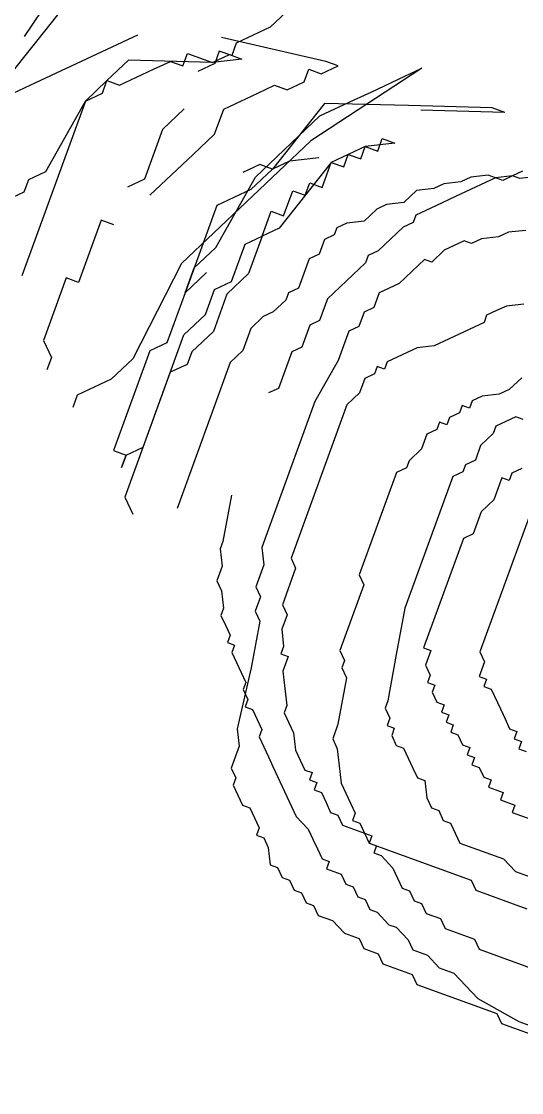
# Model space of a CAD drawing. Header units: inches. Extents: x -50945 to 250244, y -404780 to 18493.
# Drawn here: x 46604.4 to 46661.5, y -343879.4 to -343757.1 of the extents above; entities that cross this region are included whole.
import ezdxf

# ---------------------------------------------------------------- set-up
doc = ezdxf.new("R2010")
doc.units = ezdxf.units.IN
doc.header["$MEASUREMENT"] = 0
doc.linetypes.add('iGo户型优化31', pattern=[0.35, 0.25, -0.1])
doc.layers.add('iGo户型优化', color=7, linetype='Continuous')

# ---------------------------------------------------------------- blocks, each defined once
blk = doc.blocks.new('抖音iGo户型优化-0853')
at = {"layer": 'iGo户型优化', "color": 251, "ltscale": 100}
for p, q in [((-1112.95, -204257.69), (-1126.1, -204277.17)), ((-1117.82, -204271.09), (-1129.02, -204285.21)), ((-1068.64, -204270.82), (-1073.27, -204275.2)), ((-1073.27, -204275.2), (-1080.57, -204278.61)), ((-1101.76, -204276.93), (-1123.67, -204287.16)), ((-1061.36, -204282.53), (-1083.75, -204277.42)), ((-1080.57, -204278.61), (-1081.55, -204281.29)), ((-1092.03, -204283.51), (-1091.05, -204280.83)), ((-1091.05, -204280.83), (-1085.7, -204282.78)), ((-1085.7, -204282.78), (-1082.05, -204281.07)), ((-1084.23, -204280.32), (-1085.2, -204283)), ((-1081.55, -204281.29), (-1084.23, -204280.32)), ((-1082.05, -204281.07), (-1079.37, -204282.05)), ((-1103.71, -204282.29), (-1108.34, -204286.67)), ((-1085.7, -204282.78), (-1103.71, -204282.29)), ((-1098.36, -204284.24), (-1094.71, -204282.53)), ((-1094.71, -204282.53), (-1092.03, -204283.51)), ((-1085.2, -204283), (-1088.85, -204284.7)), ((-1079.37, -204282.05), (-1085.7, -204282.78)), ((-1062.34, -204285.21), (-1058.69, -204283.51)), ((-1058.69, -204283.51), (-1061.36, -204282.53)), ((-1105.66, -204287.65), (-1098.36, -204284.24)), ((-1065.99, -204286.92), (-1065.01, -204284.24)), ((-1065.01, -204284.24), (-1062.34, -204285.21)), ((-1040.68, -204284), (-1064.54, -204299.58)), ((-1051.63, -204289.11), (-1044.33, -204285.7)), ((-1044.33, -204285.7), (-1040.68, -204284)), ((-1123.67, -204287.16), (-1130.97, -204290.57)), ((-1108.34, -204286.67), (-1112.96, -204291.06)), ((-1109.31, -204289.35), (-1108.34, -204286.67)), ((-1108.34, -204286.67), (-1105.66, -204287.65)), ((-1075.97, -204289.35), (-1072.32, -204287.65)), ((-1072.32, -204287.65), (-1069.64, -204288.62)), ((-1069.64, -204288.62), (-1065.99, -204286.92)), ((-1112.96, -204291.06), (-1109.31, -204289.35)), ((-1079.62, -204291.06), (-1075.97, -204289.35)), ((-1055.28, -204290.81), (-1051.63, -204289.11)), ((-1112.96, -204291.06), (-1126.61, -204328.56)), ((-1121.49, -204306.15), (-1112.96, -204291.06)), ((-1091.78, -204292.74), (-1096.4, -204297.12)), ((-1085.22, -204298.12), (-1083.27, -204292.76)), ((-1083.27, -204292.76), (-1079.62, -204291.06)), ((-1061.61, -204291.54), (-1072.81, -204305.67)), ((-1062.59, -204294.22), (-1055.28, -204290.81)), ((-1043.6, -204292.03), (-1061.61, -204291.54)), ((-1025.59, -204292.52), (-1043.6, -204292.03)), ((-1022.91, -204293.49), (-1040.92, -204293.01)), ((-1022.91, -204293.49), (-1025.59, -204292.52)), ((-1067.21, -204298.61), (-1062.59, -204294.22)), ((-1096.4, -204297.12), (-1100.3, -204307.84)), ((-1064.54, -204299.58), (-1092.3, -204325.88)), ((-1089.85, -204302.5), (-1085.22, -204298.12)), ((-1071.84, -204302.99), (-1067.21, -204298.61)), ((-1050.18, -204301.77), (-1049.2, -204299.09)), ((-1049.2, -204299.09), (-1046.53, -204300.07)), ((-1052.85, -204300.8), (-1060.16, -204304.21)), ((-1053.83, -204303.48), (-1052.85, -204300.8)), ((-1046.53, -204300.07), (-1052.85, -204300.8)), ((-1052.85, -204300.8), (-1050.18, -204301.77)), ((-1094.48, -204306.89), (-1089.85, -204302.5)), ((-1076.47, -204307.37), (-1071.84, -204302.99)), ((-1069.16, -204303.96), (-1072.81, -204305.67)), ((-1060.16, -204304.21), (-1071.36, -204318.33)), ((-1062.83, -204303.23), (-1069.16, -204303.96)), ((-1062.11, -204309.57), (-1060.16, -204304.21)), ((-1060.16, -204304.21), (-1057.48, -204305.18)), ((-1057.48, -204305.18), (-1056.51, -204302.5)), ((-1056.51, -204302.5), (-1053.83, -204303.48)), ((-1125.14, -204307.86), (-1121.49, -204306.15)), ((-1075.49, -204304.69), (-1079.14, -204306.4)), ((-1072.81, -204305.67), (-1077.44, -204310.05)), ((-1072.81, -204305.67), (-1075.49, -204304.69)), ((-1019.08, -204306.12), (-1021.22, -204307.12)), ((-1126.12, -204310.54), (-1125.14, -204307.86)), ((-1100.3, -204307.84), (-1103.96, -204309.54)), ((-1099.1, -204311.27), (-1094.48, -204306.89)), ((-1084.99, -204322.47), (-1076.47, -204307.37)), ((-1065.76, -204311.27), (-1064.78, -204308.59)), ((-1064.78, -204308.59), (-1062.11, -204309.57)), ((-1036.02, -204308.83), (-1038.16, -204309.82)), ((-1032.32, -204308.4), (-1036.02, -204308.83)), ((-1030.19, -204307.4), (-1032.32, -204308.4)), ((-1026.49, -204306.98), (-1030.19, -204307.4)), ((-1027.06, -204308.54), (-1029.19, -204309.54)), ((-1024.92, -204307.54), (-1027.06, -204308.54)), ((-1023.35, -204308.11), (-1026.49, -204306.98)), ((-1021.22, -204307.12), (-1024.92, -204307.54)), ((-1021.22, -204307.12), (-1023.35, -204308.11)), ((-1019.65, -204307.69), (-1021.22, -204307.12)), ((-1015.95, -204307.26), (-1019.65, -204307.69)), ((-1129.77, -204312.24), (-1126.12, -204310.54)), ((-1077.44, -204310.05), (-1081.09, -204311.76)), ((-1070.39, -204315.65), (-1068.44, -204310.3)), ((-1068.44, -204310.3), (-1065.76, -204311.27)), ((-1041.86, -204310.25), (-1044.57, -204312.81)), ((-1038.16, -204309.82), (-1041.86, -204310.25)), ((-1031.33, -204310.54), (-1033.46, -204311.53)), ((-1029.19, -204309.54), (-1031.33, -204310.54)), ((-1084.74, -204313.46), (-1091.57, -204332.21)), ((-1081.09, -204311.76), (-1084.74, -204313.46)), ((-1048.27, -204313.24), (-1050.4, -204314.24)), ((-1044.57, -204312.81), (-1048.27, -204313.24)), ((-1037.74, -204313.53), (-1039.87, -204314.52)), ((-1033.46, -204311.53), (-1037.74, -204313.53)), ((-1075.01, -204320.04), (-1073.06, -204314.68)), ((-1073.06, -204314.68), (-1070.39, -204315.65)), ((-1050.4, -204314.24), (-1053.11, -204316.8)), ((-1042.01, -204315.52), (-1042.58, -204317.09)), ((-1039.87, -204314.52), (-1042.01, -204315.52)), ((-1109.56, -204316.6), (-1114.43, -204330)), ((-1106.88, -204317.58), (-1109.56, -204316.6)), ((-1058.95, -204318.23), (-1059.52, -204319.79)), ((-1056.81, -204317.23), (-1058.95, -204318.23)), ((-1053.11, -204316.8), (-1056.81, -204317.23)), ((-1044.71, -204318.08), (-1050.12, -204323.21)), ((-1042.58, -204317.09), (-1044.71, -204318.08)), ((-1078.66, -204321.74), (-1075.01, -204320.04)), ((-1075.01, -204320.04), (-1077.94, -204328.07)), ((-1071.36, -204318.33), (-1075.01, -204320.04)), ((-1059.52, -204319.79), (-1061.65, -204320.79)), ((-1024.22, -204320.22), (-1027.92, -204320.65)), ((-1022.08, -204319.22), (-1024.22, -204320.22)), ((-1018.38, -204318.8), (-1022.08, -204319.22)), ((-1089.62, -204326.85), (-1084.99, -204322.47)), ((-1081.59, -204329.78), (-1078.66, -204321.74)), ((-1061.65, -204320.79), (-1062.79, -204323.92)), ((-1033.75, -204322.07), (-1035.89, -204323.07)), ((-1031.62, -204321.08), (-1033.75, -204322.07)), ((-1030.05, -204321.65), (-1031.62, -204321.08)), ((-1027.92, -204320.65), (-1030.05, -204321.65)), ((-1064.93, -204324.92), (-1067.21, -204331.19)), ((-1062.79, -204323.92), (-1064.93, -204324.92)), ((-1052.26, -204324.21), (-1052.83, -204325.78)), ((-1050.12, -204323.21), (-1052.26, -204324.21)), ((-1040.16, -204325.06), (-1042.87, -204327.63)), ((-1038.6, -204325.63), (-1040.16, -204325.06)), ((-1035.89, -204323.07), (-1038.6, -204325.63)), ((-1092.3, -204325.88), (-1102.77, -204346.34)), ((-1091.57, -204332.21), (-1089.62, -204326.85)), ((-1052.83, -204325.78), (-1055.54, -204328.34)), ((-1117.11, -204329.02), (-1121.98, -204342.42)), ((-1114.43, -204330), (-1117.11, -204329.02)), ((-1086.94, -204327.83), (-1091.57, -204332.21)), ((-1085.24, -204331.48), (-1081.59, -204329.78)), ((-1077.94, -204328.07), (-1082.56, -204332.46)), ((-1055.54, -204328.34), (-1058.24, -204330.9)), ((-1042.87, -204327.63), (-1045.57, -204330.19)), ((-1087.19, -204336.84), (-1085.24, -204331.48)), ((-1067.21, -204331.19), (-1069.35, -204332.18)), ((-1058.24, -204330.9), (-1060.95, -204333.47)), ((-1047.71, -204331.19), (-1049.85, -204332.19)), ((-1045.57, -204330.19), (-1047.71, -204331.19)), ((-1091.57, -204332.21), (-1095.47, -204342.93)), ((-1082.56, -204332.46), (-1085.49, -204340.49)), ((-1069.92, -204333.75), (-1072.62, -204336.31)), ((-1069.35, -204332.18), (-1069.92, -204333.75)), ((-1060.95, -204333.47), (-1062.66, -204338.17)), ((-1049.85, -204332.19), (-1050.99, -204335.32)), ((-1072.62, -204336.31), (-1074.76, -204337.31)), ((-1053.12, -204336.32), (-1054.26, -204339.45)), ((-1050.99, -204335.32), (-1053.12, -204336.32)), ((-1024.65, -204336.03), (-1026.79, -204337.03)), ((-1022.52, -204335.04), (-1024.65, -204336.03)), ((-1018.81, -204334.61), (-1022.52, -204335.04)), ((-1091.82, -204341.22), (-1087.19, -204336.84)), ((-1074.76, -204337.31), (-1077.47, -204339.88)), ((-1062.66, -204338.17), (-1064.8, -204339.16)), ((-1027.36, -204338.6), (-1029.49, -204339.59)), ((-1026.79, -204337.03), (-1027.36, -204338.6)), ((-1100.59, -204365.33), (-1091.82, -204341.22)), ((-1085.49, -204340.49), (-1090.12, -204344.88)), ((-1077.47, -204339.88), (-1079.18, -204344.58)), ((-1064.8, -204339.16), (-1066.51, -204343.86)), ((-1056.4, -204340.45), (-1058.68, -204346.71)), ((-1054.26, -204339.45), (-1056.4, -204340.45)), ((-1029.49, -204339.59), (-1033.76, -204341.59)), ((-1121.98, -204342.42), (-1120.28, -204346.07)), ((-1095.47, -204342.93), (-1099.12, -204344.63)), ((-1038.04, -204343.58), (-1041.74, -204344.01)), ((-1035.9, -204342.58), (-1038.04, -204343.58)), ((-1033.76, -204341.59), (-1035.9, -204342.58)), ((-1099.12, -204344.63), (-1106.92, -204366.06)), ((-1090.12, -204344.88), (-1091.09, -204347.55)), ((-1079.18, -204344.58), (-1081.88, -204347.14)), ((-1068.64, -204344.86), (-1071.49, -204352.7)), ((-1066.51, -204343.86), (-1068.64, -204344.86)), ((-1043.87, -204345), (-1046.01, -204346)), ((-1041.74, -204344.01), (-1043.87, -204345)), ((-1120.28, -204346.07), (-1121.26, -204348.75)), ((-1102.77, -204346.34), (-1107.4, -204350.72)), ((-1091.09, -204347.55), (-1094.74, -204349.26)), ((-1081.88, -204347.14), (-1093.29, -204378.48)), ((-1058.68, -204346.71), (-1063.67, -204355.54)), ((-1050.28, -204348), (-1050.85, -204349.56)), ((-1048.72, -204348.57), (-1050.28, -204348)), ((-1048.14, -204347), (-1048.72, -204348.57)), ((-1046.01, -204346), (-1048.14, -204347)), ((-1094.74, -204349.26), (-1104.49, -204376.05)), ((-1050.85, -204349.56), (-1052.99, -204350.56)), ((-1019.25, -204350.42), (-1021.96, -204352.98)), ((-1111.05, -204352.42), (-1114.7, -204354.13)), ((-1107.4, -204350.72), (-1111.05, -204352.42)), ((-1071.49, -204352.7), (-1073.63, -204353.69)), ((-1052.99, -204350.56), (-1054.13, -204353.69)), ((-1114.7, -204354.13), (-1115.68, -204356.81)), ((-1054.13, -204353.69), (-1056.83, -204356.26)), ((-1027.79, -204354.41), (-1029.93, -204355.4)), ((-1024.09, -204353.98), (-1027.79, -204354.41)), ((-1021.96, -204352.98), (-1024.09, -204353.98)), ((-1063.67, -204355.54), (-1075.07, -204386.88)), ((-1056.83, -204356.26), (-1068.81, -204389.16)), ((-1032.06, -204356.4), (-1032.63, -204357.97)), ((-1030.5, -204356.97), (-1032.06, -204356.4)), ((-1029.93, -204355.4), (-1030.5, -204356.97)), ((-1034.77, -204358.96), (-1035.34, -204360.53)), ((-1032.63, -204357.97), (-1034.77, -204358.96)), ((-1020.54, -204358.82), (-1022.67, -204359.82)), ((-1018.97, -204359.39), (-1020.54, -204358.82)), ((-1037.48, -204361.53), (-1039.61, -204362.52)), ((-1036.91, -204359.96), (-1037.48, -204361.53)), ((-1035.34, -204360.53), (-1036.91, -204359.96)), ((-1024.81, -204360.82), (-1025.38, -204362.38)), ((-1022.67, -204359.82), (-1024.81, -204360.82)), ((-1039.61, -204362.52), (-1040.75, -204365.66)), ((-1025.38, -204362.38), (-1028.08, -204364.95)), ((-1106.92, -204366.06), (-1104.24, -204367.04)), ((-1104.24, -204367.04), (-1100.59, -204365.33)), ((-1040.75, -204365.66), (-1043.46, -204368.22)), ((-1028.08, -204364.95), (-1029.22, -204368.08)), ((-1104.24, -204367.04), (-1105.22, -204369.71)), ((-1105.22, -204369.71), (-1104.24, -204367.04)), ((-1043.46, -204368.22), (-1044.03, -204369.79)), ((-1029.22, -204368.08), (-1031.36, -204369.08)), ((-1046.17, -204370.79), (-1054.15, -204392.72)), ((-1044.03, -204369.79), (-1046.17, -204370.79)), ((-1031.93, -204370.64), (-1034.07, -204371.64)), ((-1031.36, -204369.08), (-1031.93, -204370.64)), ((-1021.4, -204370.93), (-1021.97, -204372.5)), ((-1019.26, -204369.93), (-1021.4, -204370.93)), ((-1034.07, -204371.64), (-1044.33, -204399.84)), ((-1023.53, -204371.93), (-1025.24, -204376.63)), ((-1021.97, -204372.5), (-1023.53, -204371.93)), ((-1081.61, -204375.63), (-1083.47, -204385.6)), ((-1104.49, -204376.05), (-1102.79, -204379.7)), ((-1025.24, -204376.63), (-1027.95, -204379.19)), ((-1027.95, -204379.19), (-1029.66, -204383.89)), ((-1017.41, -204379.48), (-1028.25, -204409.24)), ((-1031.8, -204384.89), (-1040.35, -204408.39)), ((-1029.66, -204383.89), (-1031.8, -204384.89)), ((-1083.47, -204385.6), (-1084.04, -204387.16)), ((-1084.04, -204387.16), (-1083.61, -204390.87)), ((-1075.07, -204386.88), (-1074.65, -204390.58)), ((-1068.81, -204389.16), (-1067.81, -204391.3)), ((-1083.61, -204390.87), (-1084.75, -204394)), ((-1074.65, -204390.58), (-1076.36, -204395.28)), ((-1067.81, -204391.3), (-1070.66, -204399.13)), ((-1084.75, -204394), (-1083.76, -204396.14)), ((-1054.15, -204392.72), (-1053.15, -204394.86)), ((-1083.76, -204396.14), (-1083.33, -204399.84)), ((-1076.36, -204395.28), (-1075.36, -204397.42)), ((-1053.15, -204394.86), (-1058.29, -204408.96)), ((-1075.36, -204397.42), (-1076.5, -204400.55)), ((-1083.33, -204399.84), (-1083.9, -204401.41)), ((-1076.5, -204400.55), (-1075.51, -204402.69)), ((-1070.66, -204399.13), (-1069.67, -204401.27)), ((-1044.33, -204399.84), (-1046.19, -204409.81)), ((-1083.9, -204401.41), (-1082.91, -204403.54)), ((-1075.51, -204402.69), (-1077.36, -204412.66)), ((-1069.67, -204401.27), (-1070.81, -204404.4)), ((-1082.91, -204403.54), (-1081.91, -204405.68)), ((-1070.81, -204404.4), (-1070.39, -204408.1)), ((-1081.91, -204405.68), (-1082.48, -204407.25)), ((-1082.48, -204407.25), (-1080.92, -204407.82)), ((-1080.92, -204407.82), (-1081.49, -204409.38)), ((-1081.49, -204409.38), (-1079.5, -204413.66)), ((-1070.39, -204408.1), (-1070.96, -204409.67)), ((-1070.96, -204409.67), (-1069.39, -204410.24)), ((-1069.39, -204410.24), (-1070.53, -204413.37)), ((-1058.29, -204408.96), (-1057.29, -204411.09)), ((-1046.19, -204409.81), (-1048.04, -204419.78)), ((-1040.35, -204408.39), (-1038.78, -204408.96)), ((-1038.78, -204408.96), (-1039.92, -204412.09)), ((-1028.25, -204409.24), (-1027.25, -204411.38)), ((-1057.29, -204411.09), (-1057.86, -204412.66)), ((-1039.92, -204412.09), (-1038.93, -204414.23)), ((-1027.25, -204411.38), (-1028.39, -204414.51)), ((-1077.36, -204412.66), (-1080.36, -204425.76)), ((-1079.5, -204413.66), (-1078.5, -204415.79)), ((-1070.53, -204413.37), (-1070.11, -204417.08)), ((-1056.87, -204414.8), (-1058.72, -204424.77)), ((-1057.86, -204412.66), (-1056.87, -204414.8)), ((-1038.93, -204414.23), (-1039.5, -204415.8)), ((-1028.39, -204414.51), (-1026.83, -204415.08)), ((-1078.5, -204415.79), (-1079.07, -204417.36)), ((-1070.11, -204417.08), (-1069.68, -204420.78)), ((-1039.5, -204415.8), (-1037.93, -204416.37)), ((-1037.93, -204416.37), (-1038.5, -204417.93)), ((-1026.83, -204415.08), (-1027.4, -204416.65)), ((-1027.4, -204416.65), (-1025.83, -204417.22)), ((-1079.07, -204417.36), (-1078.08, -204419.5)), ((-1038.5, -204417.93), (-1037.51, -204420.07)), ((-1025.83, -204417.22), (-1023.84, -204421.49)), ((-1078.08, -204419.5), (-1078.65, -204421.06)), ((-1078.65, -204421.06), (-1077.08, -204421.63)), ((-1077.08, -204421.63), (-1075.09, -204425.91)), ((-1069.68, -204420.78), (-1070.25, -204422.35)), ((-1048.04, -204419.78), (-1048.61, -204421.35)), ((-1048.61, -204421.35), (-1047.62, -204423.49)), ((-1037.51, -204420.07), (-1035.94, -204420.64)), ((-1035.94, -204420.64), (-1036.51, -204422.21)), ((-1023.84, -204421.49), (-1022.85, -204423.63)), ((-1070.25, -204422.35), (-1069.26, -204424.48)), ((-1047.62, -204423.49), (-1048.19, -204425.05)), ((-1036.51, -204422.21), (-1034.95, -204422.78)), ((-1034.95, -204422.78), (-1035.52, -204424.34)), ((-1022.85, -204423.63), (-1021.85, -204425.77)), ((-1080.36, -204425.76), (-1079.93, -204429.47)), ((-1075.09, -204425.91), (-1075.66, -204427.47)), ((-1069.26, -204424.48), (-1068.26, -204426.62)), ((-1058.72, -204424.77), (-1059.86, -204427.9)), ((-1048.19, -204425.05), (-1046.62, -204425.62)), ((-1046.62, -204425.62), (-1047.19, -204427.19)), ((-1035.52, -204424.34), (-1033.95, -204424.91)), ((-1033.95, -204424.91), (-1034.52, -204426.48)), ((-1021.85, -204425.77), (-1020.29, -204426.34)), ((-1075.66, -204427.47), (-1074.67, -204429.61)), ((-1068.26, -204426.62), (-1067.83, -204430.32)), ((-1059.86, -204427.9), (-1058.87, -204430.04)), ((-1047.19, -204427.19), (-1046.2, -204429.33)), ((-1034.52, -204426.48), (-1032.96, -204427.05)), ((-1032.96, -204427.05), (-1031.96, -204429.19)), ((-1020.29, -204426.34), (-1020.86, -204427.9)), ((-1020.86, -204427.9), (-1019.29, -204428.47)), ((-1019.29, -204428.47), (-1019.86, -204430.04)), ((-1079.93, -204429.47), (-1081.65, -204434.17)), ((-1074.67, -204429.61), (-1073.67, -204431.75)), ((-1067.83, -204430.32), (-1066.84, -204432.46)), ((-1058.87, -204430.04), (-1058.44, -204433.74)), ((-1046.2, -204429.33), (-1044.63, -204429.9)), ((-1044.63, -204429.9), (-1043.64, -204432.03)), ((-1031.96, -204429.19), (-1030.4, -204429.76)), ((-1030.4, -204429.76), (-1030.97, -204431.32)), ((-1019.86, -204430.04), (-1018.3, -204430.61)), ((-1073.67, -204431.75), (-1072.68, -204433.88)), ((-1066.84, -204432.46), (-1065.84, -204434.6)), ((-1043.64, -204432.03), (-1042.64, -204434.17)), ((-1030.97, -204431.32), (-1029.4, -204431.89)), ((-1029.4, -204431.89), (-1029.97, -204433.46)), ((-1081.65, -204434.17), (-1080.65, -204436.31)), ((-1072.68, -204433.88), (-1070.69, -204438.16)), ((-1065.84, -204434.6), (-1064.28, -204435.17)), ((-1064.28, -204435.17), (-1064.85, -204436.73)), ((-1058.44, -204433.74), (-1058.02, -204437.45)), ((-1042.64, -204434.17), (-1041.65, -204436.31)), ((-1029.97, -204433.46), (-1028.41, -204434.03)), ((-1028.41, -204434.03), (-1027.41, -204436.17)), ((-1080.65, -204436.31), (-1081.22, -204437.87)), ((-1064.85, -204436.73), (-1063.28, -204437.3)), ((-1063.28, -204437.3), (-1063.85, -204438.87)), ((-1058.02, -204437.45), (-1057.02, -204439.58)), ((-1041.65, -204436.31), (-1040.08, -204436.88)), ((-1040.08, -204436.88), (-1039.65, -204440.58)), ((-1027.41, -204436.17), (-1025.84, -204436.73)), ((-1025.84, -204436.73), (-1026.42, -204438.3)), ((-1081.22, -204437.87), (-1080.22, -204440.01)), ((-1080.22, -204440.01), (-1079.23, -204442.15)), ((-1070.69, -204438.16), (-1069.69, -204440.29)), ((-1063.85, -204438.87), (-1062.29, -204439.44)), ((-1062.29, -204439.44), (-1061.29, -204441.58)), ((-1057.02, -204439.58), (-1056.03, -204441.72)), ((-1026.42, -204438.3), (-1023.28, -204439.44)), ((-1023.28, -204439.44), (-1023.85, -204441.01)), ((-1079.23, -204442.15), (-1077.66, -204442.71)), ((-1069.69, -204440.29), (-1067.7, -204444.57)), ((-1061.29, -204441.58), (-1060.3, -204443.71)), ((-1056.03, -204441.72), (-1055.03, -204443.86)), ((-1039.65, -204440.58), (-1038.66, -204442.72)), ((-1023.85, -204441.01), (-1020.72, -204442.15)), ((-1020.72, -204442.15), (-1021.29, -204443.71)), ((-1077.66, -204442.71), (-1076.67, -204444.85)), ((-1067.7, -204444.57), (-1065.14, -204447.27)), ((-1060.3, -204443.71), (-1058.73, -204444.28)), ((-1058.73, -204444.28), (-1057.74, -204446.42)), ((-1055.03, -204443.86), (-1055.6, -204445.42)), ((-1038.66, -204442.72), (-1037.09, -204443.29)), ((-1037.09, -204443.29), (-1036.1, -204445.42)), ((-1021.29, -204443.71), (-1013.47, -204446.56)), ((-1076.67, -204444.85), (-1075.67, -204446.99)), ((-1075.67, -204446.99), (-1076.24, -204448.55)), ((-1057.74, -204446.42), (-1051.47, -204448.7)), ((-1055.6, -204445.42), (-1054.04, -204445.99)), ((-1054.04, -204445.99), (-1052.04, -204450.27)), ((-1036.1, -204445.42), (-1034.53, -204445.99)), ((-1034.53, -204445.99), (-1033.54, -204448.13)), ((-1076.24, -204448.55), (-1074.68, -204449.12)), ((-1074.68, -204449.12), (-1073.68, -204451.26)), ((-1065.14, -204447.27), (-1064.14, -204449.41)), ((-1051.47, -204448.7), (-1052.04, -204450.27)), ((-1033.54, -204448.13), (-1032.54, -204450.27)), ((-1073.68, -204451.26), (-1073.26, -204454.96)), ((-1064.14, -204449.41), (-1063.15, -204451.55)), ((-1063.15, -204451.55), (-1062.15, -204453.68)), ((-1052.04, -204450.27), (-1030.13, -204458.24)), ((-1052.04, -204450.27), (-1050.48, -204450.84)), ((-1050.48, -204450.84), (-1051.05, -204452.4)), ((-1032.54, -204450.27), (-1023.15, -204453.68)), ((-1062.15, -204453.68), (-1060.59, -204454.25)), ((-1051.05, -204452.4), (-1049.48, -204452.97)), ((-1049.48, -204452.97), (-1046.92, -204455.68)), ((-1023.15, -204453.68), (-1020.59, -204456.39)), ((-1073.26, -204454.96), (-1071.69, -204455.53)), ((-1071.69, -204455.53), (-1070.7, -204457.67)), ((-1060.59, -204454.25), (-1061.16, -204455.82)), ((-1061.16, -204455.82), (-1058.03, -204456.96)), ((-1046.92, -204455.68), (-1045.93, -204457.81)), ((-1070.7, -204457.67), (-1069.13, -204458.24)), ((-1069.13, -204458.24), (-1068.14, -204460.38)), ((-1058.03, -204456.96), (-1057.03, -204459.1)), ((-1045.93, -204457.81), (-1044.93, -204459.95)), ((-1030.13, -204458.24), (-1029.13, -204460.38)), ((-1020.59, -204456.39), (-1014.33, -204458.67)), ((-1068.14, -204460.38), (-1066.57, -204460.95)), ((-1057.03, -204459.1), (-1055.47, -204459.67)), ((-1055.47, -204459.67), (-1054.47, -204461.8)), ((-1044.93, -204459.95), (-1043.37, -204460.52)), ((-1043.37, -204460.52), (-1042.37, -204462.66)), ((-1029.13, -204460.38), (-1018.17, -204464.37)), ((-1066.57, -204460.95), (-1065.58, -204463.08)), ((-1065.58, -204463.08), (-1064.01, -204463.65)), ((-1054.47, -204461.8), (-1052.91, -204462.37)), ((-1052.91, -204462.37), (-1051.91, -204464.51)), ((-1042.37, -204462.66), (-1040.81, -204463.23)), ((-1064.01, -204463.65), (-1063.01, -204465.79)), ((-1051.91, -204464.51), (-1050.34, -204465.08)), ((-1050.34, -204465.08), (-1047.78, -204467.79)), ((-1040.81, -204463.23), (-1039.81, -204465.36)), ((-1039.81, -204465.36), (-1036.68, -204466.5)), ((-1063.01, -204465.79), (-1059.88, -204466.93)), ((-1059.88, -204466.93), (-1057.32, -204469.64)), ((-1036.68, -204466.5), (-1035.68, -204468.64)), ((-1057.32, -204469.64), (-1054.19, -204470.78)), ((-1047.78, -204467.79), (-1046.22, -204468.35)), ((-1046.22, -204468.35), (-1043.66, -204471.06)), ((-1035.68, -204468.64), (-1029.42, -204470.92)), ((-1054.19, -204470.78), (-1053.2, -204472.91)), ((-1043.66, -204471.06), (-1042.66, -204473.2)), ((-1029.42, -204470.92), (-1028.43, -204473.06)), ((-1053.2, -204472.91), (-1050.06, -204474.05)), ((-1050.06, -204474.05), (-1049.07, -204476.19)), ((-1042.66, -204473.2), (-1039.53, -204474.34)), ((-1039.53, -204474.34), (-1036.97, -204477.04)), ((-1028.43, -204473.06), (-998.68, -204483.88)), ((-1049.07, -204476.19), (-1042.81, -204478.47)), ((-1042.81, -204478.47), (-1041.81, -204480.6)), ((-1036.97, -204477.04), (-1033.84, -204478.18)), ((-1033.84, -204478.18), (-1031.28, -204480.89)), ((-1041.81, -204480.6), (-1024.59, -204486.87)), ((-1031.28, -204480.89), (-1028.72, -204483.6)), ((-1028.72, -204483.6), (-1019.89, -204488.58)), ((-1024.59, -204486.87), (-1023.6, -204489.01)), ((-1023.6, -204489.01), (-982.89, -204503.82)), ((-1019.89, -204488.58), (-1016.76, -204489.72))]:
    blk.add_line(p, q, dxfattribs=at)

msp = doc.modelspace()

# ---------------------------------------------------------------- block references
at = {"color": 7, "linetype": 'iGo户型优化31', "xscale": 0.5317064318048343, "yscale": 0.5317064318048343, "zscale": 0.5317064318048343}
msp.add_blockref('抖音iGo户型优化-0853', (47203.45, -235143.36), dxfattribs=at)

doc.saveas('drawing.dxf')
